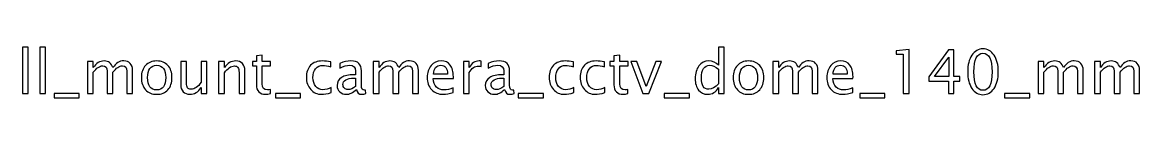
# Model space of a CAD drawing. Header units: centimetres. Extents: x -28.3 to 19, y -27.4 to 29.1.
# Drawn here: x -4.52 to 18.96, y 28.08 to 29.15 of the extents above; entities that cross this region are included whole.
import ezdxf

# ---------------------------------------------------------------- set-up
doc = ezdxf.new("R2010")
doc.units = ezdxf.units.CM
doc.header["$MEASUREMENT"] = 0
doc.layers.add('Layer 1', color=7, linetype='Continuous')

msp = doc.modelspace()

# ---------------------------------------------------------------- linework, layer by layer
at = {"layer": 'Layer 1'}
for points, knots in [([(-4.51602, 28.17044), (-4.51602, 28.17044), (-4.51602, 29.14961), (-4.51602, 29.14961), (-4.51602, 29.14961), (-4.51602, 29.14961), (-4.3941, 29.14961), (-4.3941, 29.14961), (-4.3941, 29.14961), (-4.3941, 29.14961), (-4.3941, 28.17044), (-4.3941, 28.17044), (-4.3941, 28.17044), (-4.3941, 28.17044), (-4.51602, 28.17044), (-4.51602, 28.17044)], [0, 0, 0, 0, 0.2, 0.2, 0.2, 0.2, 0.4, 0.4, 0.4, 0.4, 0.6, 0.6, 0.6, 0.6, 1, 1, 1, 1]), ([(-4.14899, 28.17044), (-4.14899, 28.17044), (-4.14899, 29.14961), (-4.14899, 29.14961), (-4.14899, 29.14961), (-4.14899, 29.14961), (-4.02707, 29.14961), (-4.02707, 29.14961), (-4.02707, 29.14961), (-4.02707, 29.14961), (-4.02707, 28.17044), (-4.02707, 28.17044), (-4.02707, 28.17044), (-4.02707, 28.17044), (-4.14899, 28.17044), (-4.14899, 28.17044)], [0, 0, 0, 0, 0.2, 0.2, 0.2, 0.2, 0.4, 0.4, 0.4, 0.4, 0.6, 0.6, 0.6, 0.6, 1, 1, 1, 1]), ([(10.10761, 28.17044), (10.10761, 28.17044), (10.10761, 28.29681), (10.10761, 28.29681), (10.10761, 28.29681), (10.05787, 28.2024), (9.98294, 28.1552), (9.88282, 28.1552), (9.88282, 28.1552), (9.80154, 28.1552), (9.73762, 28.18462), (9.69105, 28.24368), (9.69105, 28.24368), (9.64448, 28.30273), (9.6212, 28.38338), (9.6212, 28.48561), (9.6212, 28.48561), (9.6212, 28.59737), (9.64766, 28.68733), (9.70036, 28.75549), (9.70036, 28.75549), (9.75328, 28.82343), (9.82271, 28.85751), (9.90886, 28.85751), (9.90886, 28.85751), (9.98865, 28.85751), (10.05512, 28.82703), (10.10761, 28.76586), (10.10761, 28.76586), (10.10761, 28.76586), (10.10761, 29.14961), (10.10761, 29.14961), (10.10761, 29.14961), (10.10761, 29.14961), (10.22953, 29.14961), (10.22953, 29.14961), (10.22953, 29.14961), (10.22953, 29.14961), (10.22953, 28.17044), (10.22953, 28.17044), (10.22953, 28.17044), (10.22953, 28.17044), (10.10761, 28.17044), (10.10761, 28.17044)], [0, 0, 0, 0, 0.08333333, 0.08333333, 0.08333333, 0.08333333, 0.16666667, 0.16666667, 0.16666667, 0.16666667, 0.25, 0.25, 0.25, 0.25, 0.33333333, 0.33333333, 0.33333333, 0.33333333, 0.41666667, 0.41666667, 0.41666667, 0.41666667, 0.5, 0.5, 0.5, 0.5, 0.58333333, 0.58333333, 0.58333333, 0.58333333, 0.66666667, 0.66666667, 0.66666667, 0.66666667, 0.75, 0.75, 0.75, 0.75, 0.83333333, 0.83333333, 0.83333333, 0.83333333, 1, 1, 1, 1]), ([(15.66787, 28.14758), (15.57156, 28.14758), (15.49388, 28.19182), (15.43504, 28.28008), (15.43504, 28.28008), (15.37598, 28.36835), (15.34656, 28.48477), (15.34656, 28.62955), (15.34656, 28.62955), (15.34656, 28.77433), (15.37598, 28.89074), (15.43504, 28.97901), (15.43504, 28.97901), (15.49388, 29.06727), (15.57156, 29.11151), (15.66787, 29.11151), (15.66787, 29.11151), (15.7646, 29.11151), (15.84228, 29.06748), (15.90113, 28.97943), (15.90113, 28.97943), (15.95976, 28.89138), (15.98918, 28.77475), (15.98918, 28.62955), (15.98918, 28.62955), (15.98918, 28.48477), (15.95976, 28.36835), (15.90113, 28.28008), (15.90113, 28.28008), (15.84228, 28.19182), (15.7646, 28.14758), (15.66787, 28.14758)], [0, 0, 0, 0, 0.11111111, 0.11111111, 0.11111111, 0.11111111, 0.22222222, 0.22222222, 0.22222222, 0.22222222, 0.33333333, 0.33333333, 0.33333333, 0.33333333, 0.44444444, 0.44444444, 0.44444444, 0.44444444, 0.55555556, 0.55555556, 0.55555556, 0.55555556, 0.66666667, 0.66666667, 0.66666667, 0.66666667, 0.77777778, 0.77777778, 0.77777778, 0.77777778, 1, 1, 1, 1]), ([(0.69649, 28.17065), (0.65881, 28.16028), (0.62601, 28.1552), (0.59828, 28.1552), (0.59828, 28.1552), (0.53605, 28.1552), (0.48758, 28.17298), (0.45286, 28.20854), (0.45286, 28.20854), (0.41794, 28.2441), (0.40058, 28.29342), (0.40058, 28.35671), (0.40058, 28.35671), (0.40058, 28.35671), (0.40058, 28.7521), (0.40058, 28.7521), (0.40058, 28.7521), (0.40058, 28.7521), (0.31634, 28.7521), (0.31634, 28.7521), (0.31634, 28.7521), (0.31634, 28.7521), (0.31634, 28.84354), (0.31634, 28.84354), (0.31634, 28.84354), (0.31634, 28.84354), (0.40058, 28.84354), (0.40058, 28.84354), (0.40058, 28.84354), (0.40058, 28.84354), (0.40058, 28.96525), (0.40058, 28.96525), (0.40058, 28.96525), (0.40058, 28.96525), (0.5225, 28.97689), (0.5225, 28.97689), (0.5225, 28.97689), (0.5225, 28.97689), (0.5225, 28.84354), (0.5225, 28.84354), (0.5225, 28.84354), (0.5225, 28.84354), (0.69903, 28.84354), (0.69903, 28.84354), (0.69903, 28.84354), (0.69903, 28.84354), (0.69903, 28.7521), (0.69903, 28.7521), (0.69903, 28.7521), (0.69903, 28.7521), (0.5225, 28.7521), (0.5225, 28.7521), (0.5225, 28.7521), (0.5225, 28.7521), (0.5225, 28.37872), (0.5225, 28.37872), (0.5225, 28.37872), (0.5225, 28.29067), (0.56081, 28.24664), (0.63722, 28.24664), (0.63722, 28.24664), (0.65352, 28.24664), (0.67321, 28.24939), (0.69649, 28.25468), (0.69649, 28.25468), (0.69649, 28.25468), (0.69649, 28.17065), (0.69649, 28.17065)], [0, 0, 0, 0, 0.05555556, 0.05555556, 0.05555556, 0.05555556, 0.11111111, 0.11111111, 0.11111111, 0.11111111, 0.16666667, 0.16666667, 0.16666667, 0.16666667, 0.22222222, 0.22222222, 0.22222222, 0.22222222, 0.27777778, 0.27777778, 0.27777778, 0.27777778, 0.33333333, 0.33333333, 0.33333333, 0.33333333, 0.38888889, 0.38888889, 0.38888889, 0.38888889, 0.44444444, 0.44444444, 0.44444444, 0.44444444, 0.5, 0.5, 0.5, 0.5, 0.55555556, 0.55555556, 0.55555556, 0.55555556, 0.61111111, 0.61111111, 0.61111111, 0.61111111, 0.66666667, 0.66666667, 0.66666667, 0.66666667, 0.72222222, 0.72222222, 0.72222222, 0.72222222, 0.77777778, 0.77777778, 0.77777778, 0.77777778, 0.83333333, 0.83333333, 0.83333333, 0.83333333, 0.88888889, 0.88888889, 0.88888889, 0.88888889, 1, 1, 1, 1]), ([(8.20832, 28.17065), (8.17064, 28.16028), (8.13784, 28.1552), (8.11011, 28.1552), (8.11011, 28.1552), (8.04788, 28.1552), (7.99941, 28.17298), (7.96469, 28.20854), (7.96469, 28.20854), (7.92977, 28.2441), (7.91241, 28.29342), (7.91241, 28.35671), (7.91241, 28.35671), (7.91241, 28.35671), (7.91241, 28.7521), (7.91241, 28.7521), (7.91241, 28.7521), (7.91241, 28.7521), (7.82817, 28.7521), (7.82817, 28.7521), (7.82817, 28.7521), (7.82817, 28.7521), (7.82817, 28.84354), (7.82817, 28.84354), (7.82817, 28.84354), (7.82817, 28.84354), (7.91241, 28.84354), (7.91241, 28.84354), (7.91241, 28.84354), (7.91241, 28.84354), (7.91241, 28.96525), (7.91241, 28.96525), (7.91241, 28.96525), (7.91241, 28.96525), (8.03433, 28.97689), (8.03433, 28.97689), (8.03433, 28.97689), (8.03433, 28.97689), (8.03433, 28.84354), (8.03433, 28.84354), (8.03433, 28.84354), (8.03433, 28.84354), (8.21086, 28.84354), (8.21086, 28.84354), (8.21086, 28.84354), (8.21086, 28.84354), (8.21086, 28.7521), (8.21086, 28.7521), (8.21086, 28.7521), (8.21086, 28.7521), (8.03433, 28.7521), (8.03433, 28.7521), (8.03433, 28.7521), (8.03433, 28.7521), (8.03433, 28.37872), (8.03433, 28.37872), (8.03433, 28.37872), (8.03433, 28.29067), (8.07264, 28.24664), (8.14905, 28.24664), (8.14905, 28.24664), (8.16535, 28.24664), (8.18504, 28.24939), (8.20832, 28.25468), (8.20832, 28.25468), (8.20832, 28.25468), (8.20832, 28.17065), (8.20832, 28.17065)], [0, 0, 0, 0, 0.05555556, 0.05555556, 0.05555556, 0.05555556, 0.11111111, 0.11111111, 0.11111111, 0.11111111, 0.16666667, 0.16666667, 0.16666667, 0.16666667, 0.22222222, 0.22222222, 0.22222222, 0.22222222, 0.27777778, 0.27777778, 0.27777778, 0.27777778, 0.33333333, 0.33333333, 0.33333333, 0.33333333, 0.38888889, 0.38888889, 0.38888889, 0.38888889, 0.44444444, 0.44444444, 0.44444444, 0.44444444, 0.5, 0.5, 0.5, 0.5, 0.55555556, 0.55555556, 0.55555556, 0.55555556, 0.61111111, 0.61111111, 0.61111111, 0.61111111, 0.66666667, 0.66666667, 0.66666667, 0.66666667, 0.72222222, 0.72222222, 0.72222222, 0.72222222, 0.77777778, 0.77777778, 0.77777778, 0.77777778, 0.83333333, 0.83333333, 0.83333333, 0.83333333, 0.88888889, 0.88888889, 0.88888889, 0.88888889, 1, 1, 1, 1]), ([(13.99317, 28.17044), (13.99317, 28.17044), (13.99317, 28.99721), (13.99317, 28.99721), (13.99317, 28.99721), (13.99317, 28.99721), (13.84712, 28.99721), (13.84712, 28.99721), (13.84712, 28.99721), (13.84712, 28.99721), (13.84712, 29.07341), (13.84712, 29.07341), (13.84712, 29.07341), (13.84712, 29.07341), (14.11509, 29.09627), (14.11509, 29.09627), (14.11509, 29.09627), (14.11509, 29.09627), (14.11509, 28.17044), (14.11509, 28.17044), (14.11509, 28.17044), (14.11509, 28.17044), (13.99317, 28.17044), (13.99317, 28.17044)], [0, 0, 0, 0, 0.14285714, 0.14285714, 0.14285714, 0.14285714, 0.28571429, 0.28571429, 0.28571429, 0.28571429, 0.42857143, 0.42857143, 0.42857143, 0.42857143, 0.57142857, 0.57142857, 0.57142857, 0.57142857, 0.71428571, 0.71428571, 0.71428571, 0.71428571, 1, 1, 1, 1]), ([(14.94228, 28.17044), (14.94228, 28.17044), (14.94228, 28.43079), (14.94228, 28.43079), (14.94228, 28.43079), (14.94228, 28.43079), (14.52826, 28.43079), (14.52826, 28.43079), (14.52826, 28.43079), (14.52826, 28.43079), (14.52826, 28.5235), (14.52826, 28.5235), (14.52826, 28.5235), (14.52826, 28.5235), (14.94228, 29.08865), (14.94228, 29.08865), (14.94228, 29.08865), (14.94228, 29.08865), (15.05658, 29.08865), (15.05658, 29.08865), (15.05658, 29.08865), (15.05658, 29.08865), (15.05658, 28.53112), (15.05658, 28.53112), (15.05658, 28.53112), (15.05658, 28.53112), (15.17977, 28.53112), (15.17977, 28.53112), (15.17977, 28.53112), (15.17977, 28.53112), (15.17977, 28.43079), (15.17977, 28.43079), (15.17977, 28.43079), (15.17977, 28.43079), (15.05658, 28.43079), (15.05658, 28.43079), (15.05658, 28.43079), (15.05658, 28.43079), (15.05658, 28.17044), (15.05658, 28.17044), (15.05658, 28.17044), (15.05658, 28.17044), (14.94228, 28.17044), (14.94228, 28.17044)], [0, 0, 0, 0, 0.08333333, 0.08333333, 0.08333333, 0.08333333, 0.16666667, 0.16666667, 0.16666667, 0.16666667, 0.25, 0.25, 0.25, 0.25, 0.33333333, 0.33333333, 0.33333333, 0.33333333, 0.41666667, 0.41666667, 0.41666667, 0.41666667, 0.5, 0.5, 0.5, 0.5, 0.58333333, 0.58333333, 0.58333333, 0.58333333, 0.66666667, 0.66666667, 0.66666667, 0.66666667, 0.75, 0.75, 0.75, 0.75, 0.83333333, 0.83333333, 0.83333333, 0.83333333, 1, 1, 1, 1]), ([(14.6487, 28.53112), (14.6487, 28.53112), (14.9499, 28.53112), (14.9499, 28.53112), (14.9499, 28.53112), (14.9499, 28.53112), (14.9499, 28.93794), (14.9499, 28.93794), (14.9499, 28.93794), (14.9499, 28.93794), (14.6487, 28.53112), (14.6487, 28.53112)], [0, 0, 0, 0, 0.25, 0.25, 0.25, 0.25, 0.5, 0.5, 0.5, 0.5, 1, 1, 1, 1]), ([(15.66766, 28.23902), (15.79487, 28.23902), (15.85837, 28.3692), (15.85837, 28.62955), (15.85837, 28.62955), (15.85837, 28.8899), (15.79487, 29.02007), (15.66766, 29.02007), (15.66766, 29.02007), (15.54087, 29.02007), (15.47737, 28.8899), (15.47737, 28.62955), (15.47737, 28.62955), (15.47737, 28.3692), (15.54087, 28.23902), (15.66766, 28.23902)], [0, 0, 0, 0, 0.2, 0.2, 0.2, 0.2, 0.4, 0.4, 0.4, 0.4, 0.6, 0.6, 0.6, 0.6, 1, 1, 1, 1]), ([(-3.14696, 28.17044), (-3.14696, 28.17044), (-3.14696, 28.84354), (-3.14696, 28.84354), (-3.14696, 28.84354), (-3.14696, 28.84354), (-3.02504, 28.84354), (-3.02504, 28.84354), (-3.02504, 28.84354), (-3.02504, 28.84354), (-3.02504, 28.71633), (-3.02504, 28.71633), (-3.02504, 28.71633), (-2.96556, 28.81052), (-2.88936, 28.85751), (-2.79602, 28.85751), (-2.79602, 28.85751), (-2.70606, 28.85751), (-2.64489, 28.81052), (-2.61229, 28.71633), (-2.61229, 28.71633), (-2.5545, 28.81137), (-2.47915, 28.85878), (-2.38665, 28.85878), (-2.38665, 28.85878), (-2.3276, 28.85878), (-2.28167, 28.84142), (-2.24886, 28.8065), (-2.24886, 28.8065), (-2.21605, 28.77157), (-2.19954, 28.72268), (-2.19954, 28.65981), (-2.19954, 28.65981), (-2.19954, 28.65981), (-2.19954, 28.17044), (-2.19954, 28.17044), (-2.19954, 28.17044), (-2.19954, 28.17044), (-2.32146, 28.17044), (-2.32146, 28.17044), (-2.32146, 28.17044), (-2.32146, 28.17044), (-2.32146, 28.63971), (-2.32146, 28.63971), (-2.32146, 28.63971), (-2.32146, 28.71633), (-2.35194, 28.75464), (-2.4129, 28.75464), (-2.4129, 28.75464), (-2.47619, 28.75464), (-2.54265, 28.70998), (-2.61229, 28.62044), (-2.61229, 28.62044), (-2.61229, 28.62044), (-2.61229, 28.17044), (-2.61229, 28.17044), (-2.61229, 28.17044), (-2.61229, 28.17044), (-2.73421, 28.17044), (-2.73421, 28.17044), (-2.73421, 28.17044), (-2.73421, 28.17044), (-2.73421, 28.64013), (-2.73421, 28.64013), (-2.73421, 28.64013), (-2.73421, 28.71739), (-2.76511, 28.75591), (-2.82713, 28.75591), (-2.82713, 28.75591), (-2.88873, 28.75591), (-2.95477, 28.71104), (-3.02504, 28.62108), (-3.02504, 28.62108), (-3.02504, 28.62108), (-3.02504, 28.17044), (-3.02504, 28.17044), (-3.02504, 28.17044), (-3.02504, 28.17044), (-3.14696, 28.17044), (-3.14696, 28.17044)], [0, 0, 0, 0, 0.04761905, 0.04761905, 0.04761905, 0.04761905, 0.0952381, 0.0952381, 0.0952381, 0.0952381, 0.14285714, 0.14285714, 0.14285714, 0.14285714, 0.19047619, 0.19047619, 0.19047619, 0.19047619, 0.23809524, 0.23809524, 0.23809524, 0.23809524, 0.28571429, 0.28571429, 0.28571429, 0.28571429, 0.33333333, 0.33333333, 0.33333333, 0.33333333, 0.38095238, 0.38095238, 0.38095238, 0.38095238, 0.42857143, 0.42857143, 0.42857143, 0.42857143, 0.47619048, 0.47619048, 0.47619048, 0.47619048, 0.52380952, 0.52380952, 0.52380952, 0.52380952, 0.57142857, 0.57142857, 0.57142857, 0.57142857, 0.61904762, 0.61904762, 0.61904762, 0.61904762, 0.66666667, 0.66666667, 0.66666667, 0.66666667, 0.71428571, 0.71428571, 0.71428571, 0.71428571, 0.76190476, 0.76190476, 0.76190476, 0.76190476, 0.80952381, 0.80952381, 0.80952381, 0.80952381, 0.85714286, 0.85714286, 0.85714286, 0.85714286, 0.9047619, 0.9047619, 0.9047619, 0.9047619, 1, 1, 1, 1]), ([(-1.69323, 28.1552), (-1.79208, 28.1552), (-1.87039, 28.18674), (-1.92797, 28.24982), (-1.92797, 28.24982), (-1.98575, 28.31289), (-2.01454, 28.39862), (-2.01454, 28.50678), (-2.01454, 28.50678), (-2.01454, 28.61473), (-1.98575, 28.70024), (-1.92797, 28.76311), (-1.92797, 28.76311), (-1.87039, 28.82597), (-1.79208, 28.85751), (-1.69323, 28.85751), (-1.69323, 28.85751), (-1.59438, 28.85751), (-1.51606, 28.82597), (-1.45849, 28.76311), (-1.45849, 28.76311), (-1.40071, 28.70024), (-1.37192, 28.61473), (-1.37192, 28.50678), (-1.37192, 28.50678), (-1.37192, 28.39862), (-1.40071, 28.31289), (-1.45849, 28.24982), (-1.45849, 28.24982), (-1.51606, 28.18674), (-1.59438, 28.1552), (-1.69323, 28.1552)], [0, 0, 0, 0, 0.11111111, 0.11111111, 0.11111111, 0.11111111, 0.22222222, 0.22222222, 0.22222222, 0.22222222, 0.33333333, 0.33333333, 0.33333333, 0.33333333, 0.44444444, 0.44444444, 0.44444444, 0.44444444, 0.55555556, 0.55555556, 0.55555556, 0.55555556, 0.66666667, 0.66666667, 0.66666667, 0.66666667, 0.77777778, 0.77777778, 0.77777778, 0.77777778, 1, 1, 1, 1]), ([(-1.69344, 28.24664), (-1.63312, 28.24664), (-1.58613, 28.26929), (-1.55268, 28.3148), (-1.55268, 28.3148), (-1.51945, 28.36009), (-1.50273, 28.42423), (-1.50273, 28.50678), (-1.50273, 28.50678), (-1.50273, 28.58912), (-1.51945, 28.65304), (-1.55268, 28.69834), (-1.55268, 28.69834), (-1.58613, 28.74342), (-1.63312, 28.76607), (-1.69344, 28.76607), (-1.69344, 28.76607), (-1.75398, 28.76607), (-1.80097, 28.74342), (-1.83399, 28.69834), (-1.83399, 28.69834), (-1.86722, 28.65304), (-1.88373, 28.58912), (-1.88373, 28.50678), (-1.88373, 28.50678), (-1.88373, 28.42423), (-1.86722, 28.36009), (-1.83399, 28.3148), (-1.83399, 28.3148), (-1.80097, 28.26929), (-1.75398, 28.24664), (-1.69344, 28.24664)], [0, 0, 0, 0, 0.11111111, 0.11111111, 0.11111111, 0.11111111, 0.22222222, 0.22222222, 0.22222222, 0.22222222, 0.33333333, 0.33333333, 0.33333333, 0.33333333, 0.44444444, 0.44444444, 0.44444444, 0.44444444, 0.55555556, 0.55555556, 0.55555556, 0.55555556, 0.66666667, 0.66666667, 0.66666667, 0.66666667, 0.77777778, 0.77777778, 0.77777778, 0.77777778, 1, 1, 1, 1]), ([(-0.75936, 28.17044), (-0.75936, 28.17044), (-0.75936, 28.29702), (-0.75936, 28.29702), (-0.75936, 28.29702), (-0.82434, 28.2024), (-0.90329, 28.1552), (-0.996, 28.1552), (-0.996, 28.1552), (-1.05485, 28.1552), (-1.10162, 28.17362), (-1.13634, 28.21066), (-1.13634, 28.21066), (-1.17126, 28.2477), (-1.18862, 28.29744), (-1.18862, 28.36031), (-1.18862, 28.36031), (-1.18862, 28.36031), (-1.18862, 28.84354), (-1.18862, 28.84354), (-1.18862, 28.84354), (-1.18862, 28.84354), (-1.0667, 28.84354), (-1.0667, 28.84354), (-1.0667, 28.84354), (-1.0667, 28.84354), (-1.0667, 28.4001), (-1.0667, 28.4001), (-1.0667, 28.4001), (-1.0667, 28.34951), (-1.05929, 28.31374), (-1.04469, 28.29257), (-1.04469, 28.29257), (-1.02987, 28.27119), (-1.00532, 28.26061), (-0.97081, 28.26061), (-0.97081, 28.26061), (-0.89631, 28.26061), (-0.82561, 28.30951), (-0.75936, 28.40751), (-0.75936, 28.40751), (-0.75936, 28.40751), (-0.75936, 28.84354), (-0.75936, 28.84354), (-0.75936, 28.84354), (-0.75936, 28.84354), (-0.63744, 28.84354), (-0.63744, 28.84354), (-0.63744, 28.84354), (-0.63744, 28.84354), (-0.63744, 28.17044), (-0.63744, 28.17044), (-0.63744, 28.17044), (-0.63744, 28.17044), (-0.75936, 28.17044), (-0.75936, 28.17044)], [0, 0, 0, 0, 0.06666667, 0.06666667, 0.06666667, 0.06666667, 0.13333333, 0.13333333, 0.13333333, 0.13333333, 0.2, 0.2, 0.2, 0.2, 0.26666667, 0.26666667, 0.26666667, 0.26666667, 0.33333333, 0.33333333, 0.33333333, 0.33333333, 0.4, 0.4, 0.4, 0.4, 0.46666667, 0.46666667, 0.46666667, 0.46666667, 0.53333333, 0.53333333, 0.53333333, 0.53333333, 0.6, 0.6, 0.6, 0.6, 0.66666667, 0.66666667, 0.66666667, 0.66666667, 0.73333333, 0.73333333, 0.73333333, 0.73333333, 0.8, 0.8, 0.8, 0.8, 0.86666667, 0.86666667, 0.86666667, 0.86666667, 1, 1, 1, 1]), ([(-0.39275, 28.17044), (-0.39275, 28.17044), (-0.39275, 28.84354), (-0.39275, 28.84354), (-0.39275, 28.84354), (-0.39275, 28.84354), (-0.27083, 28.84354), (-0.27083, 28.84354), (-0.27083, 28.84354), (-0.27083, 28.84354), (-0.27083, 28.71633), (-0.27083, 28.71633), (-0.27083, 28.71633), (-0.20627, 28.81052), (-0.12711, 28.85751), (-0.03355, 28.85751), (-0.03355, 28.85751), (0.02529, 28.85751), (0.07207, 28.8391), (0.10657, 28.80205), (0.10657, 28.80205), (0.14107, 28.76522), (0.15843, 28.71548), (0.15843, 28.65325), (0.15843, 28.65325), (0.15843, 28.65325), (0.15843, 28.17044), (0.15843, 28.17044), (0.15843, 28.17044), (0.15843, 28.17044), (0.03651, 28.17044), (0.03651, 28.17044), (0.03651, 28.17044), (0.03651, 28.17044), (0.03651, 28.61346), (0.03651, 28.61346), (0.03651, 28.61346), (0.03651, 28.66341), (0.0291, 28.69897), (0.0145, 28.72014), (0.0145, 28.72014), (-0.00032, 28.74152), (-0.02466, 28.7521), (-0.05874, 28.7521), (-0.05874, 28.7521), (-0.13367, 28.7521), (-0.20437, 28.70321), (-0.27083, 28.60542), (-0.27083, 28.60542), (-0.27083, 28.60542), (-0.27083, 28.17044), (-0.27083, 28.17044), (-0.27083, 28.17044), (-0.27083, 28.17044), (-0.39275, 28.17044), (-0.39275, 28.17044)], [0, 0, 0, 0, 0.06666667, 0.06666667, 0.06666667, 0.06666667, 0.13333333, 0.13333333, 0.13333333, 0.13333333, 0.2, 0.2, 0.2, 0.2, 0.26666667, 0.26666667, 0.26666667, 0.26666667, 0.33333333, 0.33333333, 0.33333333, 0.33333333, 0.4, 0.4, 0.4, 0.4, 0.46666667, 0.46666667, 0.46666667, 0.46666667, 0.53333333, 0.53333333, 0.53333333, 0.53333333, 0.6, 0.6, 0.6, 0.6, 0.66666667, 0.66666667, 0.66666667, 0.66666667, 0.73333333, 0.73333333, 0.73333333, 0.73333333, 0.8, 0.8, 0.8, 0.8, 0.86666667, 0.86666667, 0.86666667, 0.86666667, 1, 1, 1, 1]), ([(1.97284, 28.19076), (1.89389, 28.16705), (1.82573, 28.1552), (1.76837, 28.1552), (1.76837, 28.1552), (1.67735, 28.1552), (1.602, 28.18886), (1.5421, 28.25595), (1.5421, 28.25595), (1.4822, 28.32326), (1.45214, 28.40814), (1.45214, 28.51038), (1.45214, 28.51038), (1.45214, 28.6196), (1.48177, 28.7049), (1.54104, 28.76586), (1.54104, 28.76586), (1.60031, 28.82703), (1.68307, 28.85751), (1.78933, 28.85751), (1.78933, 28.85751), (1.84161, 28.85751), (1.90045, 28.85031), (1.96522, 28.83592), (1.96522, 28.83592), (1.96522, 28.83592), (1.96522, 28.73305), (1.96522, 28.73305), (1.96522, 28.73305), (1.89643, 28.75337), (1.84034, 28.76353), (1.79716, 28.76353), (1.79716, 28.76353), (1.7345, 28.76353), (1.68434, 28.74004), (1.64687, 28.69326), (1.64687, 28.69326), (1.60941, 28.64648), (1.59057, 28.58404), (1.59057, 28.50614), (1.59057, 28.50614), (1.59057, 28.43058), (1.61004, 28.36962), (1.64878, 28.32284), (1.64878, 28.32284), (1.68751, 28.27627), (1.7381, 28.25299), (1.80097, 28.25299), (1.80097, 28.25299), (1.85664, 28.25299), (1.91379, 28.26738), (1.97284, 28.29617), (1.97284, 28.29617), (1.97284, 28.29617), (1.97284, 28.19076), (1.97284, 28.19076)], [0, 0, 0, 0, 0.06666667, 0.06666667, 0.06666667, 0.06666667, 0.13333333, 0.13333333, 0.13333333, 0.13333333, 0.2, 0.2, 0.2, 0.2, 0.26666667, 0.26666667, 0.26666667, 0.26666667, 0.33333333, 0.33333333, 0.33333333, 0.33333333, 0.4, 0.4, 0.4, 0.4, 0.46666667, 0.46666667, 0.46666667, 0.46666667, 0.53333333, 0.53333333, 0.53333333, 0.53333333, 0.6, 0.6, 0.6, 0.6, 0.66666667, 0.66666667, 0.66666667, 0.66666667, 0.73333333, 0.73333333, 0.73333333, 0.73333333, 0.8, 0.8, 0.8, 0.8, 0.86666667, 0.86666667, 0.86666667, 0.86666667, 1, 1, 1, 1]), ([(2.50285, 28.25617), (2.42962, 28.18886), (2.35913, 28.1552), (2.2914, 28.1552), (2.2914, 28.1552), (2.23573, 28.1552), (2.18937, 28.17256), (2.15276, 28.20748), (2.15276, 28.20748), (2.11593, 28.24241), (2.09751, 28.28643), (2.09751, 28.33956), (2.09751, 28.33956), (2.09751, 28.41301), (2.12841, 28.46953), (2.19022, 28.5089), (2.19022, 28.5089), (2.25203, 28.54827), (2.34072, 28.56795), (2.45629, 28.56795), (2.45629, 28.56795), (2.45629, 28.56795), (2.48486, 28.56795), (2.48486, 28.56795), (2.48486, 28.56795), (2.48486, 28.56795), (2.48486, 28.64902), (2.48486, 28.64902), (2.48486, 28.64902), (2.48486, 28.72712), (2.44422, 28.76607), (2.36273, 28.76607), (2.36273, 28.76607), (2.29965, 28.76607), (2.23065, 28.74617), (2.15593, 28.70638), (2.15593, 28.70638), (2.15593, 28.70638), (2.15593, 28.80671), (2.15593, 28.80671), (2.15593, 28.80671), (2.23806, 28.84058), (2.31553, 28.85751), (2.38813, 28.85751), (2.38813, 28.85751), (2.46285, 28.85751), (2.51809, 28.84058), (2.55344, 28.8065), (2.55344, 28.8065), (2.589, 28.77242), (2.60678, 28.71993), (2.60678, 28.64902), (2.60678, 28.64902), (2.60678, 28.64902), (2.60678, 28.34485), (2.60678, 28.34485), (2.60678, 28.34485), (2.60678, 28.27522), (2.62816, 28.24029), (2.67113, 28.24029), (2.67113, 28.24029), (2.67642, 28.24029), (2.68425, 28.24114), (2.69462, 28.24283), (2.69462, 28.24283), (2.69462, 28.24283), (2.7033, 28.1751), (2.7033, 28.1751), (2.7033, 28.1751), (2.67557, 28.16176), (2.64509, 28.1552), (2.61165, 28.1552), (2.61165, 28.1552), (2.55471, 28.1552), (2.51852, 28.18886), (2.50285, 28.25617)], [0, 0, 0, 0, 0.05, 0.05, 0.05, 0.05, 0.1, 0.1, 0.1, 0.1, 0.15, 0.15, 0.15, 0.15, 0.2, 0.2, 0.2, 0.2, 0.25, 0.25, 0.25, 0.25, 0.3, 0.3, 0.3, 0.3, 0.35, 0.35, 0.35, 0.35, 0.4, 0.4, 0.4, 0.4, 0.45, 0.45, 0.45, 0.45, 0.5, 0.5, 0.5, 0.5, 0.55, 0.55, 0.55, 0.55, 0.6, 0.6, 0.6, 0.6, 0.65, 0.65, 0.65, 0.65, 0.7, 0.7, 0.7, 0.7, 0.75, 0.75, 0.75, 0.75, 0.8, 0.8, 0.8, 0.8, 0.85, 0.85, 0.85, 0.85, 0.9, 0.9, 0.9, 0.9, 1, 1, 1, 1]), ([(2.85718, 28.17044), (2.85718, 28.17044), (2.85718, 28.84354), (2.85718, 28.84354), (2.85718, 28.84354), (2.85718, 28.84354), (2.9791, 28.84354), (2.9791, 28.84354), (2.9791, 28.84354), (2.9791, 28.84354), (2.9791, 28.71633), (2.9791, 28.71633), (2.9791, 28.71633), (3.03858, 28.81052), (3.11478, 28.85751), (3.20812, 28.85751), (3.20812, 28.85751), (3.29808, 28.85751), (3.35925, 28.81052), (3.39185, 28.71633), (3.39185, 28.71633), (3.44964, 28.81137), (3.52499, 28.85878), (3.61749, 28.85878), (3.61749, 28.85878), (3.67654, 28.85878), (3.72247, 28.84142), (3.75528, 28.8065), (3.75528, 28.8065), (3.78809, 28.77157), (3.8046, 28.72268), (3.8046, 28.65981), (3.8046, 28.65981), (3.8046, 28.65981), (3.8046, 28.17044), (3.8046, 28.17044), (3.8046, 28.17044), (3.8046, 28.17044), (3.68268, 28.17044), (3.68268, 28.17044), (3.68268, 28.17044), (3.68268, 28.17044), (3.68268, 28.63971), (3.68268, 28.63971), (3.68268, 28.63971), (3.68268, 28.71633), (3.6522, 28.75464), (3.59124, 28.75464), (3.59124, 28.75464), (3.52795, 28.75464), (3.46149, 28.70998), (3.39185, 28.62044), (3.39185, 28.62044), (3.39185, 28.62044), (3.39185, 28.17044), (3.39185, 28.17044), (3.39185, 28.17044), (3.39185, 28.17044), (3.26993, 28.17044), (3.26993, 28.17044), (3.26993, 28.17044), (3.26993, 28.17044), (3.26993, 28.64013), (3.26993, 28.64013), (3.26993, 28.64013), (3.26993, 28.71739), (3.23903, 28.75591), (3.17701, 28.75591), (3.17701, 28.75591), (3.11541, 28.75591), (3.04937, 28.71104), (2.9791, 28.62108), (2.9791, 28.62108), (2.9791, 28.62108), (2.9791, 28.17044), (2.9791, 28.17044), (2.9791, 28.17044), (2.9791, 28.17044), (2.85718, 28.17044), (2.85718, 28.17044)], [0, 0, 0, 0, 0.04761905, 0.04761905, 0.04761905, 0.04761905, 0.0952381, 0.0952381, 0.0952381, 0.0952381, 0.14285714, 0.14285714, 0.14285714, 0.14285714, 0.19047619, 0.19047619, 0.19047619, 0.19047619, 0.23809524, 0.23809524, 0.23809524, 0.23809524, 0.28571429, 0.28571429, 0.28571429, 0.28571429, 0.33333333, 0.33333333, 0.33333333, 0.33333333, 0.38095238, 0.38095238, 0.38095238, 0.38095238, 0.42857143, 0.42857143, 0.42857143, 0.42857143, 0.47619048, 0.47619048, 0.47619048, 0.47619048, 0.52380952, 0.52380952, 0.52380952, 0.52380952, 0.57142857, 0.57142857, 0.57142857, 0.57142857, 0.61904762, 0.61904762, 0.61904762, 0.61904762, 0.66666667, 0.66666667, 0.66666667, 0.66666667, 0.71428571, 0.71428571, 0.71428571, 0.71428571, 0.76190476, 0.76190476, 0.76190476, 0.76190476, 0.80952381, 0.80952381, 0.80952381, 0.80952381, 0.85714286, 0.85714286, 0.85714286, 0.85714286, 0.9047619, 0.9047619, 0.9047619, 0.9047619, 1, 1, 1, 1]), ([(4.53697, 28.19203), (4.45506, 28.16748), (4.38499, 28.1552), (4.32657, 28.1552), (4.32657, 28.1552), (4.22688, 28.1552), (4.14581, 28.18822), (4.08337, 28.25405), (4.08337, 28.25405), (4.02093, 28.31988), (3.9896, 28.40518), (3.9896, 28.51017), (3.9896, 28.51017), (3.9896, 28.61198), (4.01712, 28.69559), (4.07236, 28.76099), (4.07236, 28.76099), (4.12761, 28.82618), (4.1983, 28.85878), (4.28445, 28.85878), (4.28445, 28.85878), (4.36594, 28.85878), (4.42902, 28.82978), (4.47347, 28.77179), (4.47347, 28.77179), (4.51792, 28.71379), (4.54015, 28.63166), (4.54015, 28.52519), (4.54015, 28.52519), (4.54015, 28.52519), (4.53951, 28.48794), (4.53951, 28.48794), (4.53951, 28.48794), (4.53951, 28.48794), (4.11406, 28.48794), (4.11406, 28.48794), (4.11406, 28.48794), (4.13184, 28.32707), (4.21037, 28.24664), (4.34943, 28.24664), (4.34943, 28.24664), (4.40045, 28.24664), (4.46289, 28.26103), (4.53697, 28.28982), (4.53697, 28.28982), (4.53697, 28.28982), (4.53697, 28.19203), (4.53697, 28.19203)], [0, 0, 0, 0, 0.07692308, 0.07692308, 0.07692308, 0.07692308, 0.15384615, 0.15384615, 0.15384615, 0.15384615, 0.23076923, 0.23076923, 0.23076923, 0.23076923, 0.30769231, 0.30769231, 0.30769231, 0.30769231, 0.38461538, 0.38461538, 0.38461538, 0.38461538, 0.46153846, 0.46153846, 0.46153846, 0.46153846, 0.53846154, 0.53846154, 0.53846154, 0.53846154, 0.61538462, 0.61538462, 0.61538462, 0.61538462, 0.69230769, 0.69230769, 0.69230769, 0.69230769, 0.76923077, 0.76923077, 0.76923077, 0.76923077, 0.84615385, 0.84615385, 0.84615385, 0.84615385, 1, 1, 1, 1]), ([(4.12041, 28.57938), (4.12041, 28.57938), (4.41759, 28.57938), (4.41759, 28.57938), (4.41759, 28.57938), (4.41759, 28.70469), (4.37081, 28.76734), (4.27747, 28.76734), (4.27747, 28.76734), (4.18349, 28.76734), (4.13121, 28.70469), (4.12041, 28.57938)], [0, 0, 0, 0, 0.25, 0.25, 0.25, 0.25, 0.5, 0.5, 0.5, 0.5, 1, 1, 1, 1]), ([(4.75054, 28.17044), (4.75054, 28.17044), (4.75054, 28.84354), (4.75054, 28.84354), (4.75054, 28.84354), (4.75054, 28.84354), (4.87246, 28.84354), (4.87246, 28.84354), (4.87246, 28.84354), (4.87246, 28.84354), (4.87246, 28.71633), (4.87246, 28.71633), (4.87246, 28.71633), (4.92093, 28.81052), (4.99121, 28.85751), (5.08349, 28.85751), (5.08349, 28.85751), (5.09598, 28.85751), (5.1091, 28.85645), (5.12265, 28.85434), (5.12265, 28.85434), (5.12265, 28.85434), (5.12265, 28.74025), (5.12265, 28.74025), (5.12265, 28.74025), (5.10148, 28.74723), (5.08286, 28.75083), (5.06677, 28.75083), (5.06677, 28.75083), (4.9893, 28.75083), (4.92453, 28.70511), (4.87246, 28.61346), (4.87246, 28.61346), (4.87246, 28.61346), (4.87246, 28.17044), (4.87246, 28.17044), (4.87246, 28.17044), (4.87246, 28.17044), (4.75054, 28.17044), (4.75054, 28.17044)], [0, 0, 0, 0, 0.09090909, 0.09090909, 0.09090909, 0.09090909, 0.18181818, 0.18181818, 0.18181818, 0.18181818, 0.27272727, 0.27272727, 0.27272727, 0.27272727, 0.36363636, 0.36363636, 0.36363636, 0.36363636, 0.45454545, 0.45454545, 0.45454545, 0.45454545, 0.54545455, 0.54545455, 0.54545455, 0.54545455, 0.63636364, 0.63636364, 0.63636364, 0.63636364, 0.72727273, 0.72727273, 0.72727273, 0.72727273, 0.81818182, 0.81818182, 0.81818182, 0.81818182, 1, 1, 1, 1]), ([(5.6171, 28.25617), (5.54387, 28.18886), (5.47338, 28.1552), (5.40565, 28.1552), (5.40565, 28.1552), (5.34998, 28.1552), (5.30362, 28.17256), (5.26701, 28.20748), (5.26701, 28.20748), (5.23018, 28.24241), (5.21176, 28.28643), (5.21176, 28.33956), (5.21176, 28.33956), (5.21176, 28.41301), (5.24266, 28.46953), (5.30447, 28.5089), (5.30447, 28.5089), (5.36628, 28.54827), (5.45497, 28.56795), (5.57054, 28.56795), (5.57054, 28.56795), (5.57054, 28.56795), (5.59911, 28.56795), (5.59911, 28.56795), (5.59911, 28.56795), (5.59911, 28.56795), (5.59911, 28.64902), (5.59911, 28.64902), (5.59911, 28.64902), (5.59911, 28.72712), (5.55847, 28.76607), (5.47698, 28.76607), (5.47698, 28.76607), (5.4139, 28.76607), (5.3449, 28.74617), (5.27018, 28.70638), (5.27018, 28.70638), (5.27018, 28.70638), (5.27018, 28.80671), (5.27018, 28.80671), (5.27018, 28.80671), (5.35231, 28.84058), (5.42978, 28.85751), (5.50238, 28.85751), (5.50238, 28.85751), (5.5771, 28.85751), (5.63234, 28.84058), (5.66769, 28.8065), (5.66769, 28.8065), (5.70325, 28.77242), (5.72103, 28.71993), (5.72103, 28.64902), (5.72103, 28.64902), (5.72103, 28.64902), (5.72103, 28.34485), (5.72103, 28.34485), (5.72103, 28.34485), (5.72103, 28.27522), (5.74241, 28.24029), (5.78538, 28.24029), (5.78538, 28.24029), (5.79067, 28.24029), (5.7985, 28.24114), (5.80887, 28.24283), (5.80887, 28.24283), (5.80887, 28.24283), (5.81755, 28.1751), (5.81755, 28.1751), (5.81755, 28.1751), (5.78982, 28.16176), (5.75934, 28.1552), (5.7259, 28.1552), (5.7259, 28.1552), (5.66896, 28.1552), (5.63277, 28.18886), (5.6171, 28.25617)], [0, 0, 0, 0, 0.05, 0.05, 0.05, 0.05, 0.1, 0.1, 0.1, 0.1, 0.15, 0.15, 0.15, 0.15, 0.2, 0.2, 0.2, 0.2, 0.25, 0.25, 0.25, 0.25, 0.3, 0.3, 0.3, 0.3, 0.35, 0.35, 0.35, 0.35, 0.4, 0.4, 0.4, 0.4, 0.45, 0.45, 0.45, 0.45, 0.5, 0.5, 0.5, 0.5, 0.55, 0.55, 0.55, 0.55, 0.6, 0.6, 0.6, 0.6, 0.65, 0.65, 0.65, 0.65, 0.7, 0.7, 0.7, 0.7, 0.75, 0.75, 0.75, 0.75, 0.8, 0.8, 0.8, 0.8, 0.85, 0.85, 0.85, 0.85, 0.9, 0.9, 0.9, 0.9, 1, 1, 1, 1]), ([(7.07379, 28.19076), (6.99484, 28.16705), (6.92668, 28.1552), (6.86932, 28.1552), (6.86932, 28.1552), (6.7783, 28.1552), (6.70295, 28.18886), (6.64305, 28.25595), (6.64305, 28.25595), (6.58315, 28.32326), (6.55309, 28.40814), (6.55309, 28.51038), (6.55309, 28.51038), (6.55309, 28.6196), (6.58272, 28.7049), (6.64199, 28.76586), (6.64199, 28.76586), (6.70126, 28.82703), (6.78402, 28.85751), (6.89028, 28.85751), (6.89028, 28.85751), (6.94256, 28.85751), (7.0014, 28.85031), (7.06617, 28.83592), (7.06617, 28.83592), (7.06617, 28.83592), (7.06617, 28.73305), (7.06617, 28.73305), (7.06617, 28.73305), (6.99738, 28.75337), (6.94129, 28.76353), (6.89811, 28.76353), (6.89811, 28.76353), (6.83545, 28.76353), (6.78529, 28.74004), (6.74782, 28.69326), (6.74782, 28.69326), (6.71036, 28.64648), (6.69152, 28.58404), (6.69152, 28.50614), (6.69152, 28.50614), (6.69152, 28.43058), (6.71099, 28.36962), (6.74973, 28.32284), (6.74973, 28.32284), (6.78846, 28.27627), (6.83905, 28.25299), (6.90192, 28.25299), (6.90192, 28.25299), (6.95759, 28.25299), (7.01474, 28.26738), (7.07379, 28.29617), (7.07379, 28.29617), (7.07379, 28.29617), (7.07379, 28.19076), (7.07379, 28.19076)], [0, 0, 0, 0, 0.06666667, 0.06666667, 0.06666667, 0.06666667, 0.13333333, 0.13333333, 0.13333333, 0.13333333, 0.2, 0.2, 0.2, 0.2, 0.26666667, 0.26666667, 0.26666667, 0.26666667, 0.33333333, 0.33333333, 0.33333333, 0.33333333, 0.4, 0.4, 0.4, 0.4, 0.46666667, 0.46666667, 0.46666667, 0.46666667, 0.53333333, 0.53333333, 0.53333333, 0.53333333, 0.6, 0.6, 0.6, 0.6, 0.66666667, 0.66666667, 0.66666667, 0.66666667, 0.73333333, 0.73333333, 0.73333333, 0.73333333, 0.8, 0.8, 0.8, 0.8, 0.86666667, 0.86666667, 0.86666667, 0.86666667, 1, 1, 1, 1]), ([(7.72424, 28.19076), (7.64529, 28.16705), (7.57713, 28.1552), (7.51977, 28.1552), (7.51977, 28.1552), (7.42875, 28.1552), (7.3534, 28.18886), (7.2935, 28.25595), (7.2935, 28.25595), (7.2336, 28.32326), (7.20354, 28.40814), (7.20354, 28.51038), (7.20354, 28.51038), (7.20354, 28.6196), (7.23317, 28.7049), (7.29244, 28.76586), (7.29244, 28.76586), (7.35171, 28.82703), (7.43447, 28.85751), (7.54073, 28.85751), (7.54073, 28.85751), (7.59301, 28.85751), (7.65185, 28.85031), (7.71662, 28.83592), (7.71662, 28.83592), (7.71662, 28.83592), (7.71662, 28.73305), (7.71662, 28.73305), (7.71662, 28.73305), (7.64783, 28.75337), (7.59174, 28.76353), (7.54856, 28.76353), (7.54856, 28.76353), (7.4859, 28.76353), (7.43574, 28.74004), (7.39827, 28.69326), (7.39827, 28.69326), (7.36081, 28.64648), (7.34197, 28.58404), (7.34197, 28.50614), (7.34197, 28.50614), (7.34197, 28.43058), (7.36144, 28.36962), (7.40018, 28.32284), (7.40018, 28.32284), (7.43891, 28.27627), (7.4895, 28.25299), (7.55237, 28.25299), (7.55237, 28.25299), (7.60804, 28.25299), (7.66519, 28.26738), (7.72424, 28.29617), (7.72424, 28.29617), (7.72424, 28.29617), (7.72424, 28.19076), (7.72424, 28.19076)], [0, 0, 0, 0, 0.06666667, 0.06666667, 0.06666667, 0.06666667, 0.13333333, 0.13333333, 0.13333333, 0.13333333, 0.2, 0.2, 0.2, 0.2, 0.26666667, 0.26666667, 0.26666667, 0.26666667, 0.33333333, 0.33333333, 0.33333333, 0.33333333, 0.4, 0.4, 0.4, 0.4, 0.46666667, 0.46666667, 0.46666667, 0.46666667, 0.53333333, 0.53333333, 0.53333333, 0.53333333, 0.6, 0.6, 0.6, 0.6, 0.66666667, 0.66666667, 0.66666667, 0.66666667, 0.73333333, 0.73333333, 0.73333333, 0.73333333, 0.8, 0.8, 0.8, 0.8, 0.86666667, 0.86666667, 0.86666667, 0.86666667, 1, 1, 1, 1]), ([(8.52243, 28.17044), (8.52243, 28.17044), (8.27182, 28.84354), (8.27182, 28.84354), (8.27182, 28.84354), (8.27182, 28.84354), (8.39374, 28.84354), (8.39374, 28.84354), (8.39374, 28.84354), (8.39374, 28.84354), (8.58911, 28.32051), (8.58911, 28.32051), (8.58911, 28.32051), (8.58911, 28.32051), (8.79591, 28.84354), (8.79591, 28.84354), (8.79591, 28.84354), (8.79591, 28.84354), (8.91063, 28.84354), (8.91063, 28.84354), (8.91063, 28.84354), (8.91063, 28.84354), (8.64457, 28.17044), (8.64457, 28.17044), (8.64457, 28.17044), (8.64457, 28.17044), (8.52243, 28.17044), (8.52243, 28.17044)], [0, 0, 0, 0, 0.125, 0.125, 0.125, 0.125, 0.25, 0.25, 0.25, 0.25, 0.375, 0.375, 0.375, 0.375, 0.5, 0.5, 0.5, 0.5, 0.625, 0.625, 0.625, 0.625, 0.75, 0.75, 0.75, 0.75, 1, 1, 1, 1]), ([(10.10761, 28.68246), (10.04432, 28.73813), (9.98442, 28.76607), (9.92769, 28.76607), (9.92769, 28.76607), (9.87181, 28.76607), (9.82863, 28.74279), (9.79794, 28.69601), (9.79794, 28.69601), (9.76725, 28.64944), (9.75201, 28.5834), (9.75201, 28.49789), (9.75201, 28.49789), (9.75201, 28.34062), (9.80408, 28.26188), (9.90843, 28.26188), (9.90843, 28.26188), (9.97617, 28.26188), (10.04263, 28.29892), (10.10761, 28.37279), (10.10761, 28.37279), (10.10761, 28.37279), (10.10761, 28.68246), (10.10761, 28.68246)], [0, 0, 0, 0, 0.14285714, 0.14285714, 0.14285714, 0.14285714, 0.28571429, 0.28571429, 0.28571429, 0.28571429, 0.42857143, 0.42857143, 0.42857143, 0.42857143, 0.57142857, 0.57142857, 0.57142857, 0.57142857, 0.71428571, 0.71428571, 0.71428571, 0.71428571, 1, 1, 1, 1]), ([(10.74176, 28.1552), (10.64291, 28.1552), (10.5646, 28.18674), (10.50702, 28.24982), (10.50702, 28.24982), (10.44924, 28.31289), (10.42045, 28.39862), (10.42045, 28.50678), (10.42045, 28.50678), (10.42045, 28.61473), (10.44924, 28.70024), (10.50702, 28.76311), (10.50702, 28.76311), (10.5646, 28.82597), (10.64291, 28.85751), (10.74176, 28.85751), (10.74176, 28.85751), (10.84061, 28.85751), (10.91893, 28.82597), (10.9765, 28.76311), (10.9765, 28.76311), (11.03428, 28.70024), (11.06307, 28.61473), (11.06307, 28.50678), (11.06307, 28.50678), (11.06307, 28.39862), (11.03428, 28.31289), (10.9765, 28.24982), (10.9765, 28.24982), (10.91893, 28.18674), (10.84061, 28.1552), (10.74176, 28.1552)], [0, 0, 0, 0, 0.11111111, 0.11111111, 0.11111111, 0.11111111, 0.22222222, 0.22222222, 0.22222222, 0.22222222, 0.33333333, 0.33333333, 0.33333333, 0.33333333, 0.44444444, 0.44444444, 0.44444444, 0.44444444, 0.55555556, 0.55555556, 0.55555556, 0.55555556, 0.66666667, 0.66666667, 0.66666667, 0.66666667, 0.77777778, 0.77777778, 0.77777778, 0.77777778, 1, 1, 1, 1]), ([(10.74155, 28.24664), (10.80187, 28.24664), (10.84886, 28.26929), (10.88231, 28.3148), (10.88231, 28.3148), (10.91554, 28.36009), (10.93226, 28.42423), (10.93226, 28.50678), (10.93226, 28.50678), (10.93226, 28.58912), (10.91554, 28.65304), (10.88231, 28.69834), (10.88231, 28.69834), (10.84886, 28.74342), (10.80187, 28.76607), (10.74155, 28.76607), (10.74155, 28.76607), (10.68101, 28.76607), (10.63402, 28.74342), (10.601, 28.69834), (10.601, 28.69834), (10.56777, 28.65304), (10.55126, 28.58912), (10.55126, 28.50678), (10.55126, 28.50678), (10.55126, 28.42423), (10.56777, 28.36009), (10.601, 28.3148), (10.601, 28.3148), (10.63402, 28.26929), (10.68101, 28.24664), (10.74155, 28.24664)], [0, 0, 0, 0, 0.11111111, 0.11111111, 0.11111111, 0.11111111, 0.22222222, 0.22222222, 0.22222222, 0.22222222, 0.33333333, 0.33333333, 0.33333333, 0.33333333, 0.44444444, 0.44444444, 0.44444444, 0.44444444, 0.55555556, 0.55555556, 0.55555556, 0.55555556, 0.66666667, 0.66666667, 0.66666667, 0.66666667, 0.77777778, 0.77777778, 0.77777778, 0.77777778, 1, 1, 1, 1]), ([(11.25399, 28.17044), (11.25399, 28.17044), (11.25399, 28.84354), (11.25399, 28.84354), (11.25399, 28.84354), (11.25399, 28.84354), (11.37591, 28.84354), (11.37591, 28.84354), (11.37591, 28.84354), (11.37591, 28.84354), (11.37591, 28.71633), (11.37591, 28.71633), (11.37591, 28.71633), (11.43539, 28.81052), (11.51159, 28.85751), (11.60493, 28.85751), (11.60493, 28.85751), (11.69489, 28.85751), (11.75606, 28.81052), (11.78866, 28.71633), (11.78866, 28.71633), (11.84645, 28.81137), (11.9218, 28.85878), (12.0143, 28.85878), (12.0143, 28.85878), (12.07335, 28.85878), (12.11928, 28.84142), (12.15209, 28.8065), (12.15209, 28.8065), (12.1849, 28.77157), (12.20141, 28.72268), (12.20141, 28.65981), (12.20141, 28.65981), (12.20141, 28.65981), (12.20141, 28.17044), (12.20141, 28.17044), (12.20141, 28.17044), (12.20141, 28.17044), (12.07949, 28.17044), (12.07949, 28.17044), (12.07949, 28.17044), (12.07949, 28.17044), (12.07949, 28.63971), (12.07949, 28.63971), (12.07949, 28.63971), (12.07949, 28.71633), (12.04901, 28.75464), (11.98805, 28.75464), (11.98805, 28.75464), (11.92476, 28.75464), (11.8583, 28.70998), (11.78866, 28.62044), (11.78866, 28.62044), (11.78866, 28.62044), (11.78866, 28.17044), (11.78866, 28.17044), (11.78866, 28.17044), (11.78866, 28.17044), (11.66674, 28.17044), (11.66674, 28.17044), (11.66674, 28.17044), (11.66674, 28.17044), (11.66674, 28.64013), (11.66674, 28.64013), (11.66674, 28.64013), (11.66674, 28.71739), (11.63584, 28.75591), (11.57382, 28.75591), (11.57382, 28.75591), (11.51222, 28.75591), (11.44618, 28.71104), (11.37591, 28.62108), (11.37591, 28.62108), (11.37591, 28.62108), (11.37591, 28.17044), (11.37591, 28.17044), (11.37591, 28.17044), (11.37591, 28.17044), (11.25399, 28.17044), (11.25399, 28.17044)], [0, 0, 0, 0, 0.04761905, 0.04761905, 0.04761905, 0.04761905, 0.0952381, 0.0952381, 0.0952381, 0.0952381, 0.14285714, 0.14285714, 0.14285714, 0.14285714, 0.19047619, 0.19047619, 0.19047619, 0.19047619, 0.23809524, 0.23809524, 0.23809524, 0.23809524, 0.28571429, 0.28571429, 0.28571429, 0.28571429, 0.33333333, 0.33333333, 0.33333333, 0.33333333, 0.38095238, 0.38095238, 0.38095238, 0.38095238, 0.42857143, 0.42857143, 0.42857143, 0.42857143, 0.47619048, 0.47619048, 0.47619048, 0.47619048, 0.52380952, 0.52380952, 0.52380952, 0.52380952, 0.57142857, 0.57142857, 0.57142857, 0.57142857, 0.61904762, 0.61904762, 0.61904762, 0.61904762, 0.66666667, 0.66666667, 0.66666667, 0.66666667, 0.71428571, 0.71428571, 0.71428571, 0.71428571, 0.76190476, 0.76190476, 0.76190476, 0.76190476, 0.80952381, 0.80952381, 0.80952381, 0.80952381, 0.85714286, 0.85714286, 0.85714286, 0.85714286, 0.9047619, 0.9047619, 0.9047619, 0.9047619, 1, 1, 1, 1]), ([(12.93378, 28.19203), (12.85187, 28.16748), (12.7818, 28.1552), (12.72338, 28.1552), (12.72338, 28.1552), (12.62369, 28.1552), (12.54262, 28.18822), (12.48018, 28.25405), (12.48018, 28.25405), (12.41774, 28.31988), (12.38641, 28.40518), (12.38641, 28.51017), (12.38641, 28.51017), (12.38641, 28.61198), (12.41393, 28.69559), (12.46917, 28.76099), (12.46917, 28.76099), (12.52442, 28.82618), (12.59511, 28.85878), (12.68126, 28.85878), (12.68126, 28.85878), (12.76275, 28.85878), (12.82583, 28.82978), (12.87028, 28.77179), (12.87028, 28.77179), (12.91473, 28.71379), (12.93696, 28.63166), (12.93696, 28.52519), (12.93696, 28.52519), (12.93696, 28.52519), (12.93632, 28.48794), (12.93632, 28.48794), (12.93632, 28.48794), (12.93632, 28.48794), (12.51087, 28.48794), (12.51087, 28.48794), (12.51087, 28.48794), (12.52865, 28.32707), (12.60718, 28.24664), (12.74624, 28.24664), (12.74624, 28.24664), (12.79726, 28.24664), (12.8597, 28.26103), (12.93378, 28.28982), (12.93378, 28.28982), (12.93378, 28.28982), (12.93378, 28.19203), (12.93378, 28.19203)], [0, 0, 0, 0, 0.07692308, 0.07692308, 0.07692308, 0.07692308, 0.15384615, 0.15384615, 0.15384615, 0.15384615, 0.23076923, 0.23076923, 0.23076923, 0.23076923, 0.30769231, 0.30769231, 0.30769231, 0.30769231, 0.38461538, 0.38461538, 0.38461538, 0.38461538, 0.46153846, 0.46153846, 0.46153846, 0.46153846, 0.53846154, 0.53846154, 0.53846154, 0.53846154, 0.61538462, 0.61538462, 0.61538462, 0.61538462, 0.69230769, 0.69230769, 0.69230769, 0.69230769, 0.76923077, 0.76923077, 0.76923077, 0.76923077, 0.84615385, 0.84615385, 0.84615385, 0.84615385, 1, 1, 1, 1]), ([(12.51722, 28.57938), (12.51722, 28.57938), (12.8144, 28.57938), (12.8144, 28.57938), (12.8144, 28.57938), (12.8144, 28.70469), (12.76762, 28.76734), (12.67428, 28.76734), (12.67428, 28.76734), (12.5803, 28.76734), (12.52802, 28.70469), (12.51722, 28.57938)], [0, 0, 0, 0, 0.25, 0.25, 0.25, 0.25, 0.5, 0.5, 0.5, 0.5, 1, 1, 1, 1]), ([(16.82653, 28.17044), (16.82653, 28.17044), (16.82653, 28.84354), (16.82653, 28.84354), (16.82653, 28.84354), (16.82653, 28.84354), (16.94845, 28.84354), (16.94845, 28.84354), (16.94845, 28.84354), (16.94845, 28.84354), (16.94845, 28.71633), (16.94845, 28.71633), (16.94845, 28.71633), (17.00793, 28.81052), (17.08413, 28.85751), (17.17747, 28.85751), (17.17747, 28.85751), (17.26743, 28.85751), (17.3286, 28.81052), (17.3612, 28.71633), (17.3612, 28.71633), (17.41899, 28.81137), (17.49434, 28.85878), (17.58684, 28.85878), (17.58684, 28.85878), (17.64589, 28.85878), (17.69182, 28.84142), (17.72463, 28.8065), (17.72463, 28.8065), (17.75744, 28.77157), (17.77395, 28.72268), (17.77395, 28.65981), (17.77395, 28.65981), (17.77395, 28.65981), (17.77395, 28.17044), (17.77395, 28.17044), (17.77395, 28.17044), (17.77395, 28.17044), (17.65203, 28.17044), (17.65203, 28.17044), (17.65203, 28.17044), (17.65203, 28.17044), (17.65203, 28.63971), (17.65203, 28.63971), (17.65203, 28.63971), (17.65203, 28.71633), (17.62155, 28.75464), (17.56059, 28.75464), (17.56059, 28.75464), (17.4973, 28.75464), (17.43084, 28.70998), (17.3612, 28.62044), (17.3612, 28.62044), (17.3612, 28.62044), (17.3612, 28.17044), (17.3612, 28.17044), (17.3612, 28.17044), (17.3612, 28.17044), (17.23928, 28.17044), (17.23928, 28.17044), (17.23928, 28.17044), (17.23928, 28.17044), (17.23928, 28.64013), (17.23928, 28.64013), (17.23928, 28.64013), (17.23928, 28.71739), (17.20838, 28.75591), (17.14636, 28.75591), (17.14636, 28.75591), (17.08476, 28.75591), (17.01872, 28.71104), (16.94845, 28.62108), (16.94845, 28.62108), (16.94845, 28.62108), (16.94845, 28.17044), (16.94845, 28.17044), (16.94845, 28.17044), (16.94845, 28.17044), (16.82653, 28.17044), (16.82653, 28.17044)], [0, 0, 0, 0, 0.04761905, 0.04761905, 0.04761905, 0.04761905, 0.0952381, 0.0952381, 0.0952381, 0.0952381, 0.14285714, 0.14285714, 0.14285714, 0.14285714, 0.19047619, 0.19047619, 0.19047619, 0.19047619, 0.23809524, 0.23809524, 0.23809524, 0.23809524, 0.28571429, 0.28571429, 0.28571429, 0.28571429, 0.33333333, 0.33333333, 0.33333333, 0.33333333, 0.38095238, 0.38095238, 0.38095238, 0.38095238, 0.42857143, 0.42857143, 0.42857143, 0.42857143, 0.47619048, 0.47619048, 0.47619048, 0.47619048, 0.52380952, 0.52380952, 0.52380952, 0.52380952, 0.57142857, 0.57142857, 0.57142857, 0.57142857, 0.61904762, 0.61904762, 0.61904762, 0.61904762, 0.66666667, 0.66666667, 0.66666667, 0.66666667, 0.71428571, 0.71428571, 0.71428571, 0.71428571, 0.76190476, 0.76190476, 0.76190476, 0.76190476, 0.80952381, 0.80952381, 0.80952381, 0.80952381, 0.85714286, 0.85714286, 0.85714286, 0.85714286, 0.9047619, 0.9047619, 0.9047619, 0.9047619, 1, 1, 1, 1]), ([(18.01229, 28.17044), (18.01229, 28.17044), (18.01229, 28.84354), (18.01229, 28.84354), (18.01229, 28.84354), (18.01229, 28.84354), (18.13421, 28.84354), (18.13421, 28.84354), (18.13421, 28.84354), (18.13421, 28.84354), (18.13421, 28.71633), (18.13421, 28.71633), (18.13421, 28.71633), (18.19369, 28.81052), (18.26989, 28.85751), (18.36323, 28.85751), (18.36323, 28.85751), (18.45319, 28.85751), (18.51436, 28.81052), (18.54696, 28.71633), (18.54696, 28.71633), (18.60475, 28.81137), (18.6801, 28.85878), (18.7726, 28.85878), (18.7726, 28.85878), (18.83165, 28.85878), (18.87758, 28.84142), (18.91039, 28.8065), (18.91039, 28.8065), (18.9432, 28.77157), (18.95971, 28.72268), (18.95971, 28.65981), (18.95971, 28.65981), (18.95971, 28.65981), (18.95971, 28.17044), (18.95971, 28.17044), (18.95971, 28.17044), (18.95971, 28.17044), (18.83779, 28.17044), (18.83779, 28.17044), (18.83779, 28.17044), (18.83779, 28.17044), (18.83779, 28.63971), (18.83779, 28.63971), (18.83779, 28.63971), (18.83779, 28.71633), (18.80731, 28.75464), (18.74635, 28.75464), (18.74635, 28.75464), (18.68306, 28.75464), (18.6166, 28.70998), (18.54696, 28.62044), (18.54696, 28.62044), (18.54696, 28.62044), (18.54696, 28.17044), (18.54696, 28.17044), (18.54696, 28.17044), (18.54696, 28.17044), (18.42504, 28.17044), (18.42504, 28.17044), (18.42504, 28.17044), (18.42504, 28.17044), (18.42504, 28.64013), (18.42504, 28.64013), (18.42504, 28.64013), (18.42504, 28.71739), (18.39414, 28.75591), (18.33212, 28.75591), (18.33212, 28.75591), (18.27052, 28.75591), (18.20448, 28.71104), (18.13421, 28.62108), (18.13421, 28.62108), (18.13421, 28.62108), (18.13421, 28.17044), (18.13421, 28.17044), (18.13421, 28.17044), (18.13421, 28.17044), (18.01229, 28.17044), (18.01229, 28.17044)], [0, 0, 0, 0, 0.04761905, 0.04761905, 0.04761905, 0.04761905, 0.0952381, 0.0952381, 0.0952381, 0.0952381, 0.14285714, 0.14285714, 0.14285714, 0.14285714, 0.19047619, 0.19047619, 0.19047619, 0.19047619, 0.23809524, 0.23809524, 0.23809524, 0.23809524, 0.28571429, 0.28571429, 0.28571429, 0.28571429, 0.33333333, 0.33333333, 0.33333333, 0.33333333, 0.38095238, 0.38095238, 0.38095238, 0.38095238, 0.42857143, 0.42857143, 0.42857143, 0.42857143, 0.47619048, 0.47619048, 0.47619048, 0.47619048, 0.52380952, 0.52380952, 0.52380952, 0.52380952, 0.57142857, 0.57142857, 0.57142857, 0.57142857, 0.61904762, 0.61904762, 0.61904762, 0.61904762, 0.66666667, 0.66666667, 0.66666667, 0.66666667, 0.71428571, 0.71428571, 0.71428571, 0.71428571, 0.76190476, 0.76190476, 0.76190476, 0.76190476, 0.80952381, 0.80952381, 0.80952381, 0.80952381, 0.85714286, 0.85714286, 0.85714286, 0.85714286, 0.9047619, 0.9047619, 0.9047619, 0.9047619, 1, 1, 1, 1]), ([(2.48486, 28.32263), (2.48486, 28.32263), (2.48486, 28.49556), (2.48486, 28.49556), (2.48486, 28.49556), (2.48486, 28.49556), (2.4457, 28.49683), (2.4457, 28.49683), (2.4457, 28.49683), (2.37797, 28.49683), (2.32336, 28.48434), (2.28166, 28.45937), (2.28166, 28.45937), (2.24017, 28.43418), (2.21943, 28.40095), (2.21943, 28.35946), (2.21943, 28.35946), (2.21943, 28.33046), (2.2298, 28.30591), (2.25033, 28.2858), (2.25033, 28.2858), (2.27108, 28.26569), (2.29627, 28.25553), (2.32611, 28.25553), (2.32611, 28.25553), (2.37691, 28.25553), (2.42983, 28.27797), (2.48486, 28.32263)], [0, 0, 0, 0, 0.125, 0.125, 0.125, 0.125, 0.25, 0.25, 0.25, 0.25, 0.375, 0.375, 0.375, 0.375, 0.5, 0.5, 0.5, 0.5, 0.625, 0.625, 0.625, 0.625, 0.75, 0.75, 0.75, 0.75, 1, 1, 1, 1]), ([(5.59911, 28.32263), (5.59911, 28.32263), (5.59911, 28.49556), (5.59911, 28.49556), (5.59911, 28.49556), (5.59911, 28.49556), (5.55995, 28.49683), (5.55995, 28.49683), (5.55995, 28.49683), (5.49222, 28.49683), (5.43761, 28.48434), (5.39591, 28.45937), (5.39591, 28.45937), (5.35442, 28.43418), (5.33368, 28.40095), (5.33368, 28.35946), (5.33368, 28.35946), (5.33368, 28.33046), (5.34405, 28.30591), (5.36458, 28.2858), (5.36458, 28.2858), (5.38533, 28.26569), (5.41052, 28.25553), (5.44036, 28.25553), (5.44036, 28.25553), (5.49116, 28.25553), (5.54408, 28.27797), (5.59911, 28.32263)], [0, 0, 0, 0, 0.125, 0.125, 0.125, 0.125, 0.25, 0.25, 0.25, 0.25, 0.375, 0.375, 0.375, 0.375, 0.5, 0.5, 0.5, 0.5, 0.625, 0.625, 0.625, 0.625, 0.75, 0.75, 0.75, 0.75, 1, 1, 1, 1]), ([(-3.85054, 28.079), (-3.85054, 28.079), (-3.85054, 28.17044), (-3.85054, 28.17044), (-3.85054, 28.17044), (-3.85054, 28.17044), (-3.32222, 28.17044), (-3.32222, 28.17044), (-3.32222, 28.17044), (-3.32222, 28.17044), (-3.32222, 28.079), (-3.32222, 28.079), (-3.32222, 28.079), (-3.32222, 28.079), (-3.85054, 28.079), (-3.85054, 28.079)], [0, 0, 0, 0, 0.2, 0.2, 0.2, 0.2, 0.4, 0.4, 0.4, 0.4, 0.6, 0.6, 0.6, 0.6, 1, 1, 1, 1]), ([(0.8019, 28.079), (0.8019, 28.079), (0.8019, 28.17044), (0.8019, 28.17044), (0.8019, 28.17044), (0.8019, 28.17044), (1.33022, 28.17044), (1.33022, 28.17044), (1.33022, 28.17044), (1.33022, 28.17044), (1.33022, 28.079), (1.33022, 28.079), (1.33022, 28.079), (1.33022, 28.079), (0.8019, 28.079), (0.8019, 28.079)], [0, 0, 0, 0, 0.2, 0.2, 0.2, 0.2, 0.4, 0.4, 0.4, 0.4, 0.6, 0.6, 0.6, 0.6, 1, 1, 1, 1]), ([(5.90285, 28.079), (5.90285, 28.079), (5.90285, 28.17044), (5.90285, 28.17044), (5.90285, 28.17044), (5.90285, 28.17044), (6.43117, 28.17044), (6.43117, 28.17044), (6.43117, 28.17044), (6.43117, 28.17044), (6.43117, 28.079), (6.43117, 28.079), (6.43117, 28.079), (6.43117, 28.079), (5.90285, 28.079), (5.90285, 28.079)], [0, 0, 0, 0, 0.2, 0.2, 0.2, 0.2, 0.4, 0.4, 0.4, 0.4, 0.6, 0.6, 0.6, 0.6, 1, 1, 1, 1]), ([(8.97096, 28.079), (8.97096, 28.079), (8.97096, 28.17044), (8.97096, 28.17044), (8.97096, 28.17044), (8.97096, 28.17044), (9.49928, 28.17044), (9.49928, 28.17044), (9.49928, 28.17044), (9.49928, 28.17044), (9.49928, 28.079), (9.49928, 28.079), (9.49928, 28.079), (9.49928, 28.079), (8.97096, 28.079), (8.97096, 28.079)], [0, 0, 0, 0, 0.2, 0.2, 0.2, 0.2, 0.4, 0.4, 0.4, 0.4, 0.6, 0.6, 0.6, 0.6, 1, 1, 1, 1]), ([(13.07877, 28.079), (13.07877, 28.079), (13.07877, 28.17044), (13.07877, 28.17044), (13.07877, 28.17044), (13.07877, 28.17044), (13.60709, 28.17044), (13.60709, 28.17044), (13.60709, 28.17044), (13.60709, 28.17044), (13.60709, 28.079), (13.60709, 28.079), (13.60709, 28.079), (13.60709, 28.079), (13.07877, 28.079), (13.07877, 28.079)], [0, 0, 0, 0, 0.2, 0.2, 0.2, 0.2, 0.4, 0.4, 0.4, 0.4, 0.6, 0.6, 0.6, 0.6, 1, 1, 1, 1]), ([(16.12295, 28.079), (16.12295, 28.079), (16.12295, 28.17044), (16.12295, 28.17044), (16.12295, 28.17044), (16.12295, 28.17044), (16.65127, 28.17044), (16.65127, 28.17044), (16.65127, 28.17044), (16.65127, 28.17044), (16.65127, 28.079), (16.65127, 28.079), (16.65127, 28.079), (16.65127, 28.079), (16.12295, 28.079), (16.12295, 28.079)], [0, 0, 0, 0, 0.2, 0.2, 0.2, 0.2, 0.4, 0.4, 0.4, 0.4, 0.6, 0.6, 0.6, 0.6, 1, 1, 1, 1])]:
    msp.add_open_spline(points, degree=3, knots=knots, dxfattribs=at)

doc.saveas('drawing.dxf')
